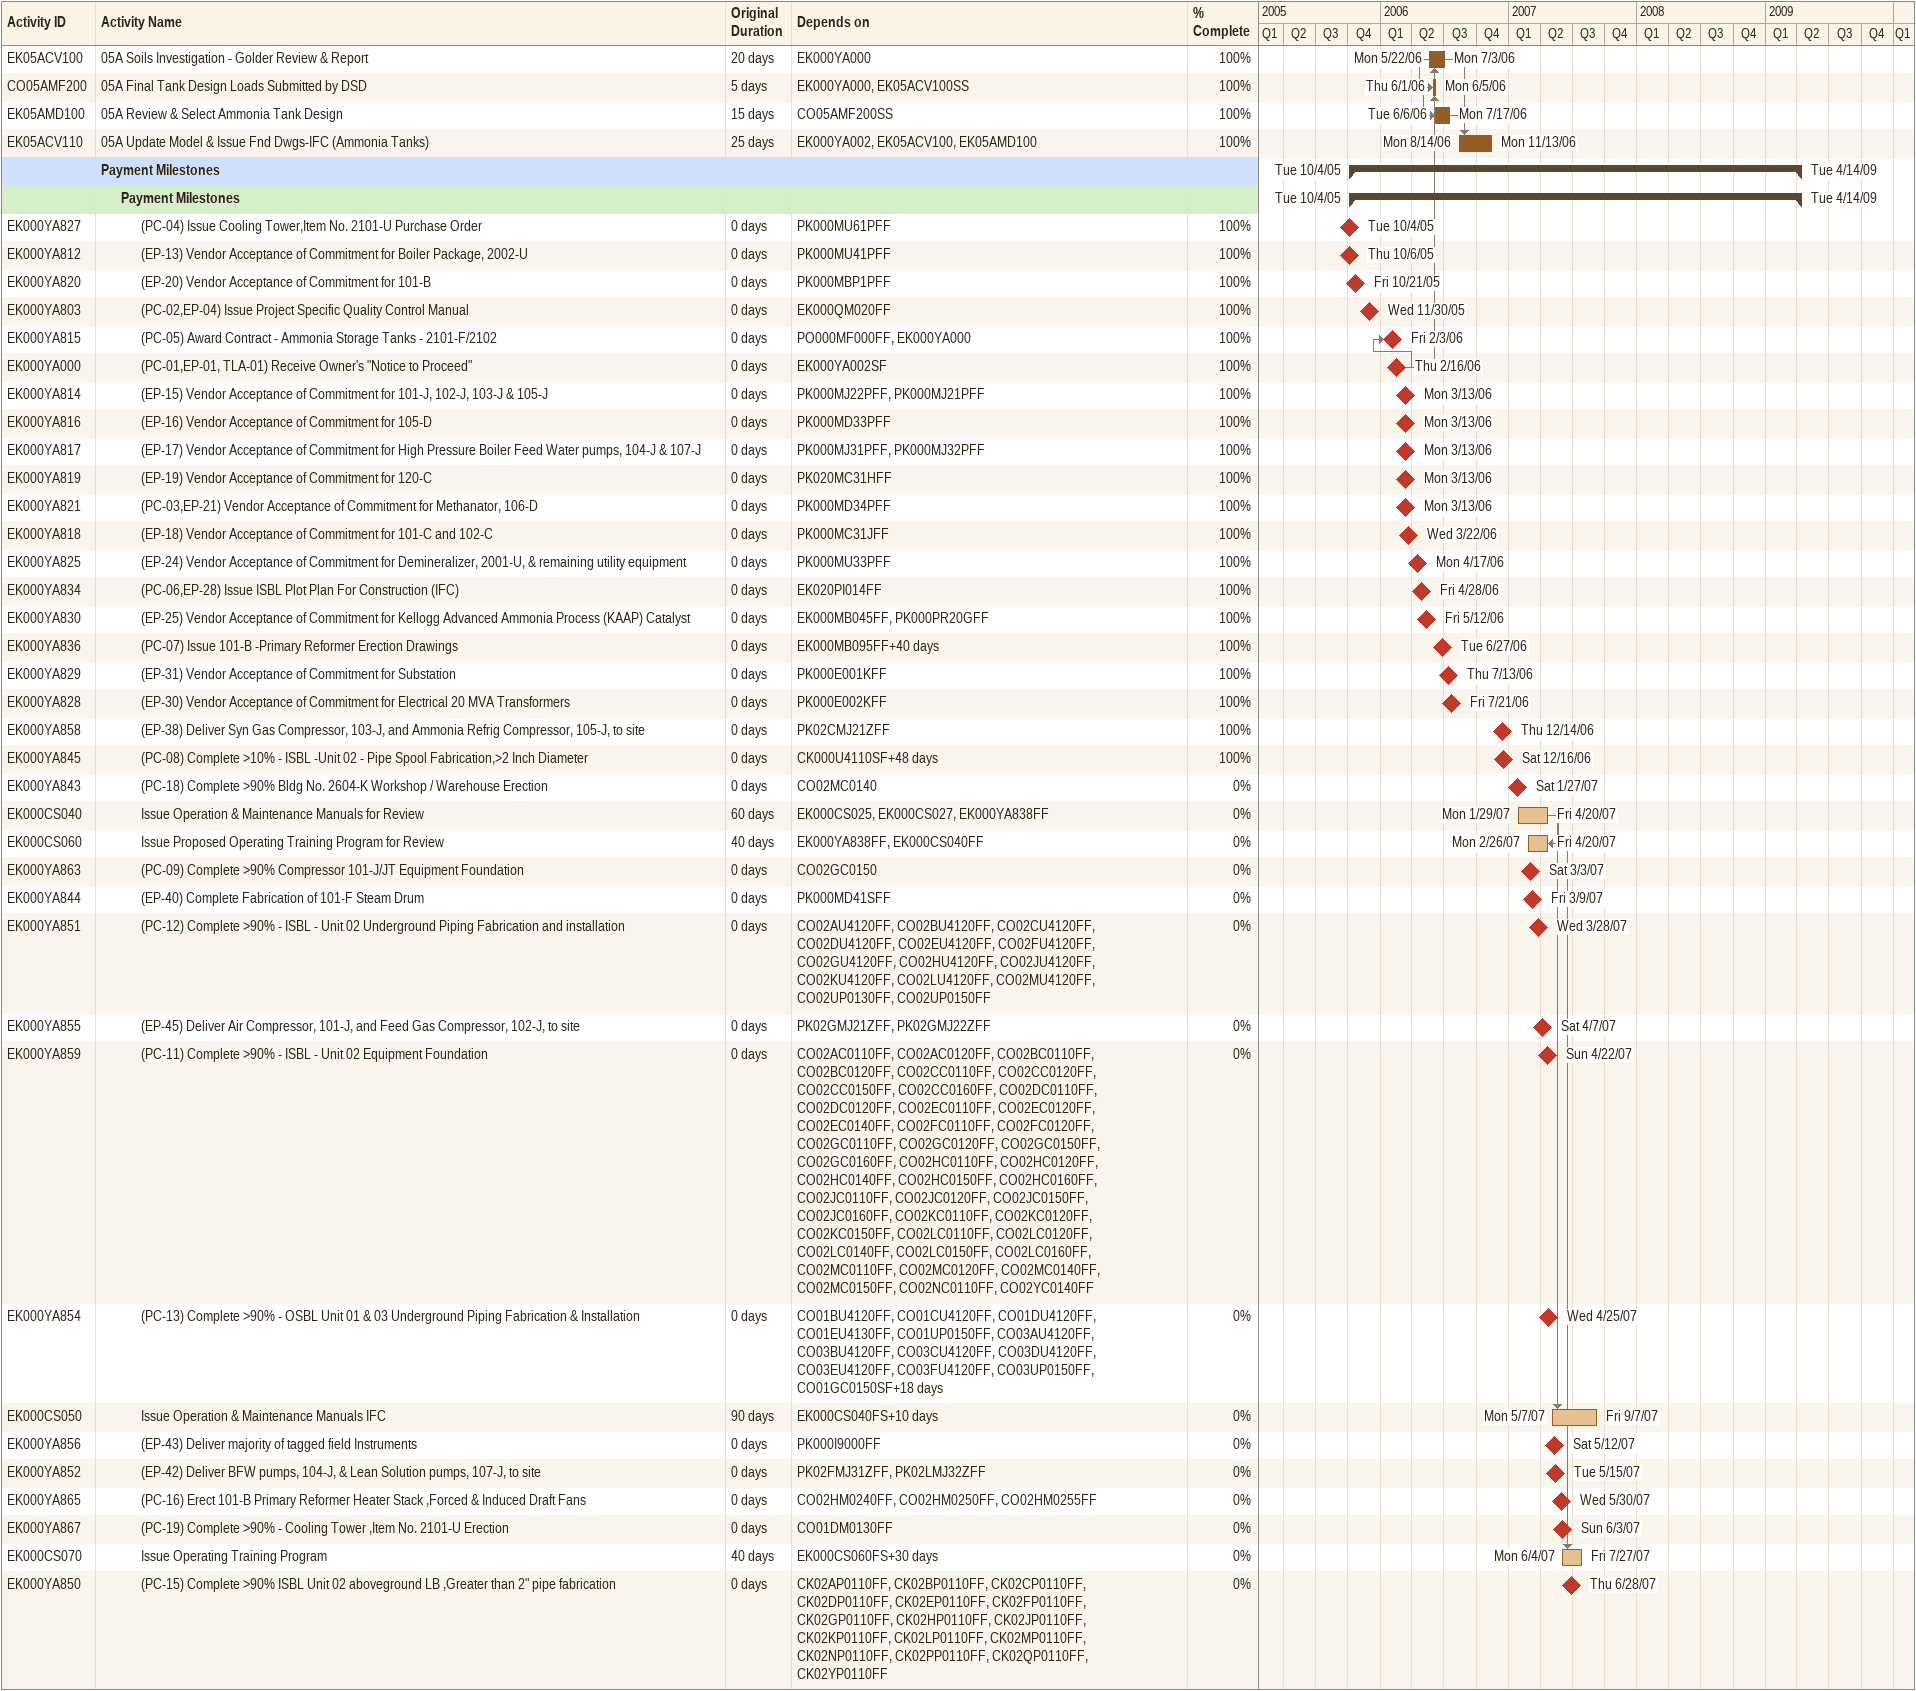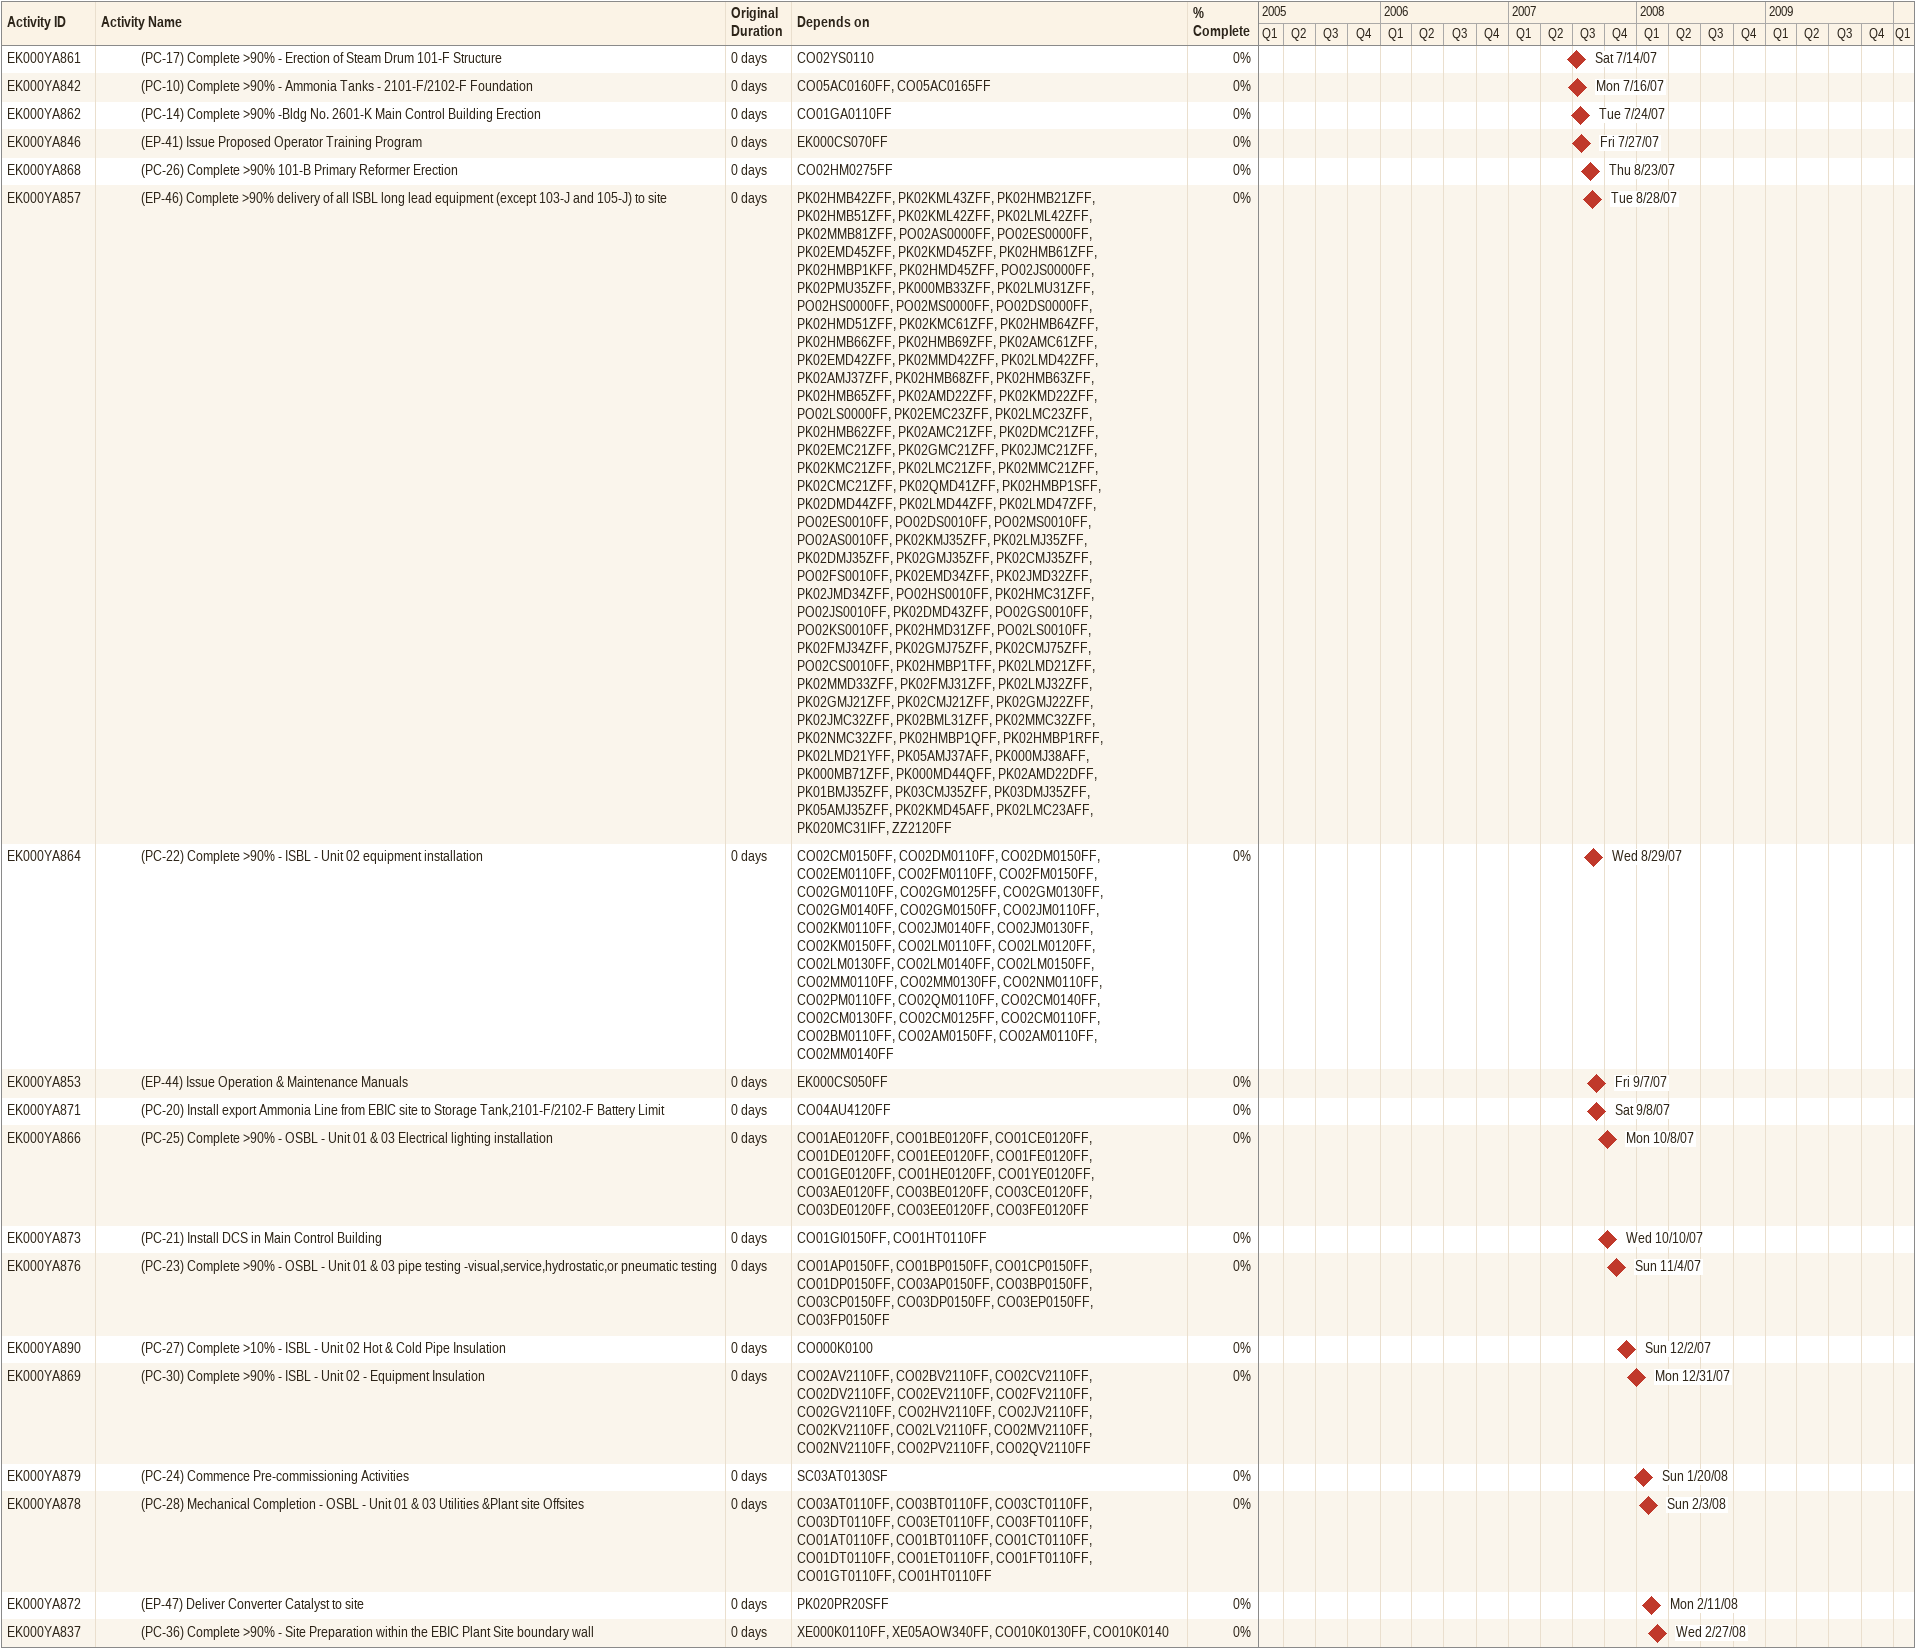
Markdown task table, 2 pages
| ID | Level | Task | Original duration | Start | Finish | Predecessors | % complete |
|---|---|---|---|---|---|---|---|
| EK05ACV100 | 1 | 05A Soils Investigation - Golder Review & Report | 20d | 2006-05-22 | 2006-07-03 | EK000YA000 | 100 |
| CO05AMF200 | 1 | 05A Final Tank Design Loads Submitted by DSD | 5d | 2006-06-01 | 2006-06-05 | EK000YA000, EK05ACV100SS | 100 |
| EK05AMD100 | 1 | 05A Review & Select Ammonia Tank Design | 15d | 2006-06-06 | 2006-07-17 | CO05AMF200SS | 100 |
| EK05ACV110 | 1 | 05A Update Model & Issue Fnd Dwgs-IFC (Ammonia Tanks) | 25d | 2006-08-14 | 2006-11-13 | EK000YA002, EK05ACV100, EK05AMD100 | 100 |
|  | 1 | **Payment Milestones** |  | 2005-10-04 | 2009-04-14 |  |  |
|  | 2 | **Payment Milestones** |  | 2005-10-04 | 2009-04-14 |  |  |
| EK000YA827 | 3 | (PC-04) Issue Cooling Tower,Item No. 2101-U Purchase Order | 0d | 2005-10-04 | 2005-10-04 | PK000MU61PFF | 100 |
| EK000YA812 | 3 | (EP-13) Vendor Acceptance of Commitment for Boiler Package, 2002-U | 0d | 2005-10-06 | 2005-10-06 | PK000MU41PFF | 100 |
| EK000YA820 | 3 | (EP-20) Vendor Acceptance of Commitment for 101-B | 0d | 2005-10-21 | 2005-10-21 | PK000MBP1PFF | 100 |
| EK000YA803 | 3 | (PC-02,EP-04) Issue Project Specific Quality Control Manual | 0d | 2005-11-30 | 2005-11-30 | EK000QM020FF | 100 |
| EK000YA815 | 3 | (PC-05) Award Contract - Ammonia Storage Tanks - 2101-F/2102 | 0d | 2006-02-03 | 2006-02-03 | PO000MF000FF, EK000YA000 | 100 |
| EK000YA000 | 3 | (PC-01,EP-01, TLA-01) Receive Owner's "Notice to Proceed" | 0d | 2006-02-16 | 2006-02-16 | EK000YA002SF | 100 |
| EK000YA814 | 3 | (EP-15) Vendor Acceptance of Commitment for 101-J, 102-J, 103-J & 105-J | 0d | 2006-03-13 | 2006-03-13 | PK000MJ22PFF, PK000MJ21PFF | 100 |
| EK000YA816 | 3 | (EP-16) Vendor Acceptance of Commitment for 105-D | 0d | 2006-03-13 | 2006-03-13 | PK000MD33PFF | 100 |
| EK000YA817 | 3 | (EP-17) Vendor Acceptance of Commitment for High Pressure Boiler Feed Water pumps, 104-J & 107-J | 0d | 2006-03-13 | 2006-03-13 | PK000MJ31PFF, PK000MJ32PFF | 100 |
| EK000YA819 | 3 | (EP-19) Vendor Acceptance of Commitment for 120-C | 0d | 2006-03-13 | 2006-03-13 | PK020MC31HFF | 100 |
| EK000YA821 | 3 | (PC-03,EP-21) Vendor Acceptance of Commitment for Methanator, 106-D | 0d | 2006-03-13 | 2006-03-13 | PK000MD34PFF | 100 |
| EK000YA818 | 3 | (EP-18) Vendor Acceptance of Commitment for 101-C and 102-C | 0d | 2006-03-22 | 2006-03-22 | PK000MC31JFF | 100 |
| EK000YA825 | 3 | (EP-24) Vendor Acceptance of Commitment for Demineralizer, 2001-U, & remaining utility equipment | 0d | 2006-04-17 | 2006-04-17 | PK000MU33PFF | 100 |
| EK000YA834 | 3 | (PC-06,EP-28) Issue ISBL Plot Plan For Construction (IFC) | 0d | 2006-04-28 | 2006-04-28 | EK020PI014FF | 100 |
| EK000YA830 | 3 | (EP-25) Vendor Acceptance of Commitment for Kellogg Advanced Ammonia Process (KAAP) Catalyst | 0d | 2006-05-12 | 2006-05-12 | EK000MB045FF, PK000PR20GFF | 100 |
| EK000YA836 | 3 | (PC-07) Issue 101-B -Primary Reformer Erection Drawings | 0d | 2006-06-27 | 2006-06-27 | EK000MB095FF+40d | 100 |
| EK000YA829 | 3 | (EP-31) Vendor Acceptance of Commitment for Substation | 0d | 2006-07-13 | 2006-07-13 | PK000E001KFF | 100 |
| EK000YA828 | 3 | (EP-30) Vendor Acceptance of Commitment for Electrical 20 MVA Transformers | 0d | 2006-07-21 | 2006-07-21 | PK000E002KFF | 100 |
| EK000YA858 | 3 | (EP-38) Deliver Syn Gas Compressor, 103-J, and Ammonia Refrig Compressor, 105-J, to site | 0d | 2006-12-14 | 2006-12-14 | PK02CMJ21ZFF | 100 |
| EK000YA845 | 3 | (PC-08) Complete >10% - ISBL -Unit 02 - Pipe Spool Fabrication,>2 Inch Diameter | 0d | 2006-12-16 | 2006-12-16 | CK000U4110SF+48d | 100 |
| EK000YA843 | 3 | (PC-18) Complete >90% Bldg No. 2604-K Workshop / Warehouse Erection | 0d | 2007-01-27 | 2007-01-27 | CO02MC0140 | 0 |
| EK000CS040 | 3 | Issue Operation & Maintenance Manuals for Review | 60d | 2007-01-29 | 2007-04-20 | EK000CS025, EK000CS027, EK000YA838FF | 0 |
| EK000CS060 | 3 | Issue Proposed Operating Training Program for Review | 40d | 2007-02-26 | 2007-04-20 | EK000YA838FF, EK000CS040FF | 0 |
| EK000YA863 | 3 | (PC-09) Complete >90% Compressor 101-J/JT Equipment Foundation | 0d | 2007-03-03 | 2007-03-03 | CO02GC0150 | 0 |
| EK000YA844 | 3 | (EP-40) Complete Fabrication of 101-F Steam Drum | 0d | 2007-03-09 | 2007-03-09 | PK000MD41SFF | 0 |
| EK000YA851 | 3 | (PC-12) Complete >90% - ISBL - Unit 02 Underground Piping Fabrication and installation | 0d | 2007-03-28 | 2007-03-28 | CO02AU4120FF, CO02BU4120FF, CO02CU4120FF, CO02DU4120FF, CO02EU4120FF, CO02FU4120FF, CO02GU4120FF, CO02HU4120FF, CO02JU4120FF, CO02KU4120FF, CO02LU4120FF, CO02MU4120FF, CO02UP0130FF, CO02UP0150FF | 0 |
| EK000YA855 | 3 | (EP-45) Deliver Air Compressor, 101-J, and Feed Gas Compressor, 102-J, to site | 0d | 2007-04-07 | 2007-04-07 | PK02GMJ21ZFF, PK02GMJ22ZFF | 0 |
| EK000YA859 | 3 | (PC-11) Complete >90% - ISBL - Unit 02 Equipment Foundation | 0d | 2007-04-22 | 2007-04-22 | CO02AC0110FF, CO02AC0120FF, CO02BC0110FF, CO02BC0120FF, CO02CC0110FF, CO02CC0120FF, CO02CC0150FF, CO02CC0160FF, CO02DC0110FF, CO02DC0120FF, CO02EC0110FF, CO02EC0120FF, CO02EC0140FF, CO02FC0110FF, CO02FC0120FF, CO02GC0110FF, CO02GC0120FF, CO02GC0150FF, CO02GC0160FF, CO02HC0110FF, CO02HC0120FF, CO02HC0140FF, CO02HC0150FF, CO02HC0160FF, CO02JC0110FF, CO02JC0120FF, CO02JC0150FF, CO02JC0160FF, CO02KC0110FF, CO02KC0120FF, CO02KC0150FF, CO02LC0110FF, CO02LC0120FF, CO02LC0140FF, CO02LC0150FF, CO02LC0160FF, CO02MC0110FF, CO02MC0120FF, CO02MC0140FF, CO02MC0150FF, CO02NC0110FF, CO02YC0140FF | 0 |
| EK000YA854 | 3 | (PC-13) Complete >90% - OSBL Unit 01 & 03 Underground Piping Fabrication & Installation | 0d | 2007-04-25 | 2007-04-25 | CO01BU4120FF, CO01CU4120FF, CO01DU4120FF, CO01EU4130FF, CO01UP0150FF, CO03AU4120FF, CO03BU4120FF, CO03CU4120FF, CO03DU4120FF, CO03EU4120FF, CO03FU4120FF, CO03UP0150FF, CO01GC0150SF+18d | 0 |
| EK000CS050 | 3 | Issue Operation & Maintenance Manuals IFC | 90d | 2007-05-07 | 2007-09-07 | EK000CS040FS+10d | 0 |
| EK000YA856 | 3 | (EP-43) Deliver majority of tagged field Instruments | 0d | 2007-05-12 | 2007-05-12 | PK000I9000FF | 0 |
| EK000YA852 | 3 | (EP-42) Deliver BFW pumps, 104-J, & Lean Solution pumps, 107-J, to site | 0d | 2007-05-15 | 2007-05-15 | PK02FMJ31ZFF, PK02LMJ32ZFF | 0 |
| EK000YA865 | 3 | (PC-16) Erect 101-B Primary Reformer Heater Stack ,Forced & Induced Draft Fans | 0d | 2007-05-30 | 2007-05-30 | CO02HM0240FF, CO02HM0250FF, CO02HM0255FF | 0 |
| EK000YA867 | 3 | (PC-19) Complete >90% - Cooling Tower ,Item No. 2101-U Erection | 0d | 2007-06-03 | 2007-06-03 | CO01DM0130FF | 0 |
| EK000CS070 | 3 | Issue Operating Training Program | 40d | 2007-06-04 | 2007-07-27 | EK000CS060FS+30d | 0 |
| EK000YA850 | 3 | (PC-15) Complete >90% ISBL Unit 02 aboveground LB ,Greater than 2" pipe fabrication | 0d | 2007-06-28 | 2007-06-28 | CK02AP0110FF, CK02BP0110FF, CK02CP0110FF, CK02DP0110FF, CK02EP0110FF, CK02FP0110FF, CK02GP0110FF, CK02HP0110FF, CK02JP0110FF, CK02KP0110FF, CK02LP0110FF, CK02MP0110FF, CK02NP0110FF, CK02PP0110FF, CK02QP0110FF, CK02YP0110FF | 0 |
| EK000YA861 | 3 | (PC-17) Complete >90% - Erection of Steam Drum 101-F Structure | 0d | 2007-07-14 | 2007-07-14 | CO02YS0110 | 0 |
| EK000YA842 | 3 | (PC-10) Complete >90% - Ammonia Tanks - 2101-F/2102-F Foundation | 0d | 2007-07-16 | 2007-07-16 | CO05AC0160FF, CO05AC0165FF | 0 |
| EK000YA862 | 3 | (PC-14) Complete >90% -Bldg No. 2601-K Main Control Building Erection | 0d | 2007-07-24 | 2007-07-24 | CO01GA0110FF | 0 |
| EK000YA846 | 3 | (EP-41) Issue Proposed Operator Training Program | 0d | 2007-07-27 | 2007-07-27 | EK000CS070FF | 0 |
| EK000YA868 | 3 | (PC-26) Complete >90% 101-B Primary Reformer Erection | 0d | 2007-08-23 | 2007-08-23 | CO02HM0275FF | 0 |
| EK000YA857 | 3 | (EP-46) Complete >90% delivery of all ISBL long lead equipment (except 103-J and 105-J) to site | 0d | 2007-08-28 | 2007-08-28 | PK02HMB42ZFF, PK02KML43ZFF, PK02HMB21ZFF, PK02HMB51ZFF, PK02KML42ZFF, PK02LML42ZFF, PK02MMB81ZFF, PO02AS0000FF, PO02ES0000FF, PK02EMD45ZFF, PK02KMD45ZFF, PK02HMB61ZFF, PK02HMBP1KFF, PK02HMD45ZFF, PO02JS0000FF, PK02PMU35ZFF, PK000MB33ZFF, PK02LMU31ZFF, PO02HS0000FF, PO02MS0000FF, PO02DS0000FF, PK02HMD51ZFF, PK02KMC61ZFF, PK02HMB64ZFF, PK02HMB66ZFF, PK02HMB69ZFF, PK02AMC61ZFF, PK02EMD42ZFF, PK02MMD42ZFF, PK02LMD42ZFF, PK02AMJ37ZFF, PK02HMB68ZFF, PK02HMB63ZFF, PK02HMB65ZFF, PK02AMD22ZFF, PK02KMD22ZFF, PO02LS0000FF, PK02EMC23ZFF, PK02LMC23ZFF, PK02HMB62ZFF, PK02AMC21ZFF, PK02DMC21ZFF, PK02EMC21ZFF, PK02GMC21ZFF, PK02JMC21ZFF, PK02KMC21ZFF, PK02LMC21ZFF, PK02MMC21ZFF, PK02CMC21ZFF, PK02QMD41ZFF, PK02HMBP1SFF, PK02DMD44ZFF, PK02LMD44ZFF, PK02LMD47ZFF, PO02ES0010FF, PO02DS0010FF, PO02MS0010FF, PO02AS0010FF, PK02KMJ35ZFF, PK02LMJ35ZFF, PK02DMJ35ZFF, PK02GMJ35ZFF, PK02CMJ35ZFF, PO02FS0010FF, PK02EMD34ZFF, PK02JMD32ZFF, PK02JMD34ZFF, PO02HS0010FF, PK02HMC31ZFF, PO02JS0010FF, PK02DMD43ZFF, PO02GS0010FF, PO02KS0010FF, PK02HMD31ZFF, PO02LS0010FF, PK02FMJ34ZFF, PK02GMJ75ZFF, PK02CMJ75ZFF, PO02CS0010FF, PK02HMBP1TFF, PK02LMD21ZFF, PK02MMD33ZFF, PK02FMJ31ZFF, PK02LMJ32ZFF, PK02GMJ21ZFF, PK02CMJ21ZFF, PK02GMJ22ZFF, PK02JMC32ZFF, PK02BML31ZFF, PK02MMC32ZFF, PK02NMC32ZFF, PK02HMBP1QFF, PK02HMBP1RFF, PK02LMD21YFF, PK05AMJ37AFF, PK000MJ38AFF, PK000MB71ZFF, PK000MD44QFF, PK02AMD22DFF, PK01BMJ35ZFF, PK03CMJ35ZFF, PK03DMJ35ZFF, PK05AMJ35ZFF, PK02KMD45AFF, PK02LMC23AFF, PK020MC31IFF, ZZ2120FF | 0 |
| EK000YA864 | 3 | (PC-22) Complete >90% - ISBL - Unit 02 equipment installation | 0d | 2007-08-29 | 2007-08-29 | CO02CM0150FF, CO02DM0110FF, CO02DM0150FF, CO02EM0110FF, CO02FM0110FF, CO02FM0150FF, CO02GM0110FF, CO02GM0125FF, CO02GM0130FF, CO02GM0140FF, CO02GM0150FF, CO02JM0110FF, CO02KM0110FF, CO02JM0140FF, CO02JM0130FF, CO02KM0150FF, CO02LM0110FF, CO02LM0120FF, CO02LM0130FF, CO02LM0140FF, CO02LM0150FF, CO02MM0110FF, CO02MM0130FF, CO02NM0110FF, CO02PM0110FF, CO02QM0110FF, CO02CM0140FF, CO02CM0130FF, CO02CM0125FF, CO02CM0110FF, CO02BM0110FF, CO02AM0150FF, CO02AM0110FF, CO02MM0140FF | 0 |
| EK000YA853 | 3 | (EP-44) Issue Operation & Maintenance Manuals | 0d | 2007-09-07 | 2007-09-07 | EK000CS050FF | 0 |
| EK000YA871 | 3 | (PC-20) Install export Ammonia Line from EBIC site to Storage Tank,2101-F/2102-F Battery Limit | 0d | 2007-09-08 | 2007-09-08 | CO04AU4120FF | 0 |
| EK000YA866 | 3 | (PC-25) Complete >90% - OSBL - Unit 01 & 03 Electrical lighting installation | 0d | 2007-10-08 | 2007-10-08 | CO01AE0120FF, CO01BE0120FF, CO01CE0120FF, CO01DE0120FF, CO01EE0120FF, CO01FE0120FF, CO01GE0120FF, CO01HE0120FF, CO01YE0120FF, CO03AE0120FF, CO03BE0120FF, CO03CE0120FF, CO03DE0120FF, CO03EE0120FF, CO03FE0120FF | 0 |
| EK000YA873 | 3 | (PC-21) Install DCS in Main Control Building | 0d | 2007-10-10 | 2007-10-10 | CO01GI0150FF, CO01HT0110FF | 0 |
| EK000YA876 | 3 | (PC-23) Complete >90% - OSBL - Unit 01 & 03 pipe testing -visual,service,hydrostatic,or pneumatic testing | 0d | 2007-11-04 | 2007-11-04 | CO01AP0150FF, CO01BP0150FF, CO01CP0150FF, CO01DP0150FF, CO03AP0150FF, CO03BP0150FF, CO03CP0150FF, CO03DP0150FF, CO03EP0150FF, CO03FP0150FF | 0 |
| EK000YA890 | 3 | (PC-27) Complete >10% - ISBL - Unit 02 Hot & Cold Pipe Insulation | 0d | 2007-12-02 | 2007-12-02 | CO000K0100 | 0 |
| EK000YA869 | 3 | (PC-30) Complete >90% - ISBL - Unit 02 - Equipment Insulation | 0d | 2007-12-31 | 2007-12-31 | CO02AV2110FF, CO02BV2110FF, CO02CV2110FF, CO02DV2110FF, CO02EV2110FF, CO02FV2110FF, CO02GV2110FF, CO02HV2110FF, CO02JV2110FF, CO02KV2110FF, CO02LV2110FF, CO02MV2110FF, CO02NV2110FF, CO02PV2110FF, CO02QV2110FF | 0 |
| EK000YA879 | 3 | (PC-24) Commence Pre-commissioning Activities | 0d | 2008-01-20 | 2008-01-20 | SC03AT0130SF | 0 |
| EK000YA878 | 3 | (PC-28) Mechanical Completion - OSBL - Unit 01 & 03 Utilities &Plant site Offsites | 0d | 2008-02-03 | 2008-02-03 | CO03AT0110FF, CO03BT0110FF, CO03CT0110FF, CO03DT0110FF, CO03ET0110FF, CO03FT0110FF, CO01AT0110FF, CO01BT0110FF, CO01CT0110FF, CO01DT0110FF, CO01ET0110FF, CO01FT0110FF, CO01GT0110FF, CO01HT0110FF | 0 |
| EK000YA872 | 3 | (EP-47) Deliver Converter Catalyst to site | 0d | 2008-02-11 | 2008-02-11 | PK020PR20SFF | 0 |
| EK000YA837 | 3 | (PC-36) Complete >90% - Site Preparation within the EBIC Plant Site boundary wall | 0d | 2008-02-27 | 2008-02-27 | XE000K0110FF, XE05AOW340FF, CO010K0130FF, CO010K0140 | 0 |
